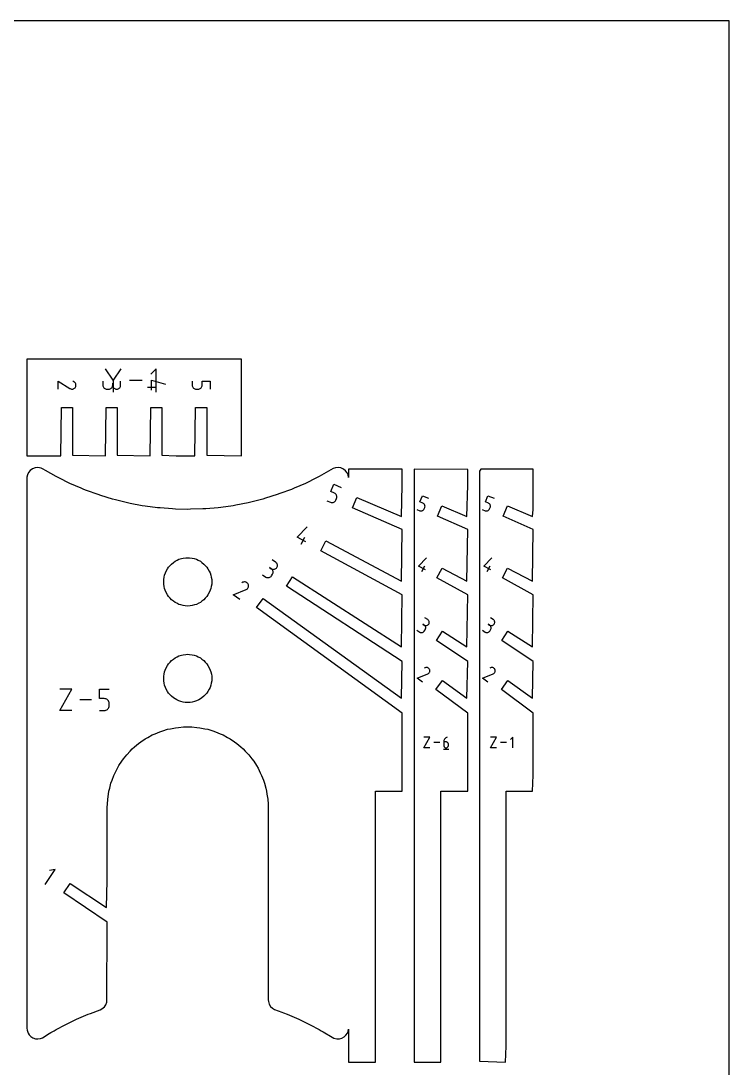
# Model space of a CAD drawing. Extents: x 0 to 300, y 0 to 450.
# Drawn here: x 109.3 to 300, y 168.3 to 450 of the extents above; entities that cross this region are included whole.
import ezdxf

# ---------------------------------------------------------------- set-up
doc = ezdxf.new("R2010")
doc.units = 0

msp = doc.modelspace()

# ---------------------------------------------------------------- linework, layer by layer
at = {"layer": 'annotation', "color": 1}
for p, q in [((134.157445, 353.351056), (132.076493, 356.360396)), ((136.238006, 356.360396), (134.157445, 353.351056)), ((145.715355, 356.360201), (144.328445, 354.9729)), ((145.715355, 350.121649), (145.715355, 356.360201)), ((119.349694, 350.925976), (119.349694, 353.057771)), ((119.349694, 353.057771), (122.520897, 351.087923)), ((123.615992, 352.914789), (123.347486, 353.054761)), ((123.773505, 352.803709), (123.615992, 352.914789)), ((123.904991, 352.670439), (123.773505, 352.803709)), ((124.009398, 352.519031), (123.904991, 352.670439)), ((124.085673, 352.353538), (124.009398, 352.519031)), ((124.132763, 352.178014), (124.085673, 352.353538)), ((131.382911, 353.057772), (131.382911, 351.991874)), ((134.045397, 351.991874), (134.045397, 352.525576)), ((134.045397, 352.525576), (134.045397, 351.991874)), ((134.157445, 353.593227), (134.157445, 350.121453)), ((136.177192, 351.991874), (136.177192, 353.057772)), ((141.989379, 353.240925), (138.578245, 353.240925)), ((144.48289, 350.659277), (144.48289, 353.324472)), ((144.48289, 353.324472), (148.215788, 352.26008)), ((155.448816, 353.069831), (155.448816, 352.003934)), ((158.111302, 352.003934), (158.111302, 353.069831)), ((158.111302, 353.069831), (160.248816, 353.069831)), ((160.248816, 353.069831), (160.248816, 350.938036)), ((122.520897, 351.087923), (122.520897, 351.087923)), ((122.520897, 351.087923), (122.52381, 351.085568)), ((122.52381, 351.085568), (122.526749, 351.08331)), ((122.526749, 351.08331), (122.529737, 351.081133)), ((122.529737, 351.081133), (122.5328, 351.079024)), ((122.5328, 351.079024), (122.535962, 351.076966)), ((122.535962, 351.076966), (122.539247, 351.074946)), ((122.539247, 351.074946), (122.542682, 351.072948)), ((122.542682, 351.072948), (122.546289, 351.070957)), ((122.546289, 351.070957), (122.550095, 351.068959)), ((122.550095, 351.068959), (122.550095, 351.068959)), ((122.550095, 351.068959), (122.724727, 350.987624)), ((122.724727, 350.987624), (122.905749, 350.94011)), ((122.905749, 350.94011), (123.08907, 350.925252)), ((123.08907, 350.925252), (123.270599, 350.941885)), ((123.270599, 350.941885), (123.446247, 350.988845)), ((123.446247, 350.988845), (123.611923, 351.064968)), ((123.611923, 351.064968), (123.763537, 351.169089)), ((123.763537, 351.169089), (123.896998, 351.300043)), ((123.896998, 351.300043), (124.008216, 351.456668)), ((124.008216, 351.456668), (124.088395, 351.631785)), ((124.008216, 351.456668), (124.008216, 351.456668)), ((124.088395, 351.631785), (124.135177, 351.813084)), ((124.149616, 351.996512), (124.132763, 352.178014)), ((124.135177, 351.813084), (124.149616, 351.996512)), ((131.382911, 351.991874), (131.382911, 351.991874)), ((131.382911, 351.991874), (131.400108, 351.80017)), ((131.400108, 351.80017), (131.449671, 351.619783)), ((131.449671, 351.619783), (131.528558, 351.453714)), ((131.528558, 351.453714), (131.633726, 351.304962)), ((131.633726, 351.304962), (131.762133, 351.176528)), ((131.762133, 351.176528), (131.910737, 351.071412)), ((131.910737, 351.071412), (132.076495, 350.992615)), ((132.076495, 350.992615), (132.256364, 350.943137)), ((132.256364, 350.943137), (132.447303, 350.925977)), ((132.447303, 350.925977), (132.981005, 350.925977)), ((132.981005, 350.925977), (133.171864, 350.943137)), ((132.981005, 350.925977), (132.981005, 350.925977)), ((133.171864, 350.943137), (133.351692, 350.992615)), ((133.351692, 350.992615), (133.517437, 351.071412)), ((133.517437, 351.071412), (133.666051, 351.176528)), ((133.666051, 351.176528), (133.794483, 351.304962)), ((133.794483, 351.304962), (133.899683, 351.453714)), ((133.899683, 351.453714), (133.978602, 351.619783)), ((133.978602, 351.619783), (134.02819, 351.80017)), ((134.02819, 351.80017), (134.045397, 351.991874)), ((134.045397, 351.991874), (134.045397, 351.991874)), ((134.045397, 351.991874), (134.062608, 351.80017)), ((134.062608, 351.80017), (134.112225, 351.619783)), ((134.112225, 351.619783), (134.191222, 351.453714)), ((134.191222, 351.453714), (134.296576, 351.304962)), ((134.296576, 351.304962), (134.425259, 351.176528)), ((134.425259, 351.176528), (134.574249, 351.071412)), ((134.574249, 351.071412), (134.740518, 350.992615)), ((134.740518, 350.992615), (134.921044, 350.943137)), ((134.921044, 350.943137), (135.112799, 350.925977)), ((135.112799, 350.925977), (135.303659, 350.943137)), ((135.112799, 350.925977), (135.112799, 350.925977)), ((135.303659, 350.943137), (135.483487, 350.992615)), ((135.483487, 350.992615), (135.649232, 351.071412)), ((135.649232, 351.071412), (135.797846, 351.176528)), ((135.797846, 351.176528), (135.926277, 351.304962)), ((135.926277, 351.304962), (136.031478, 351.453714)), ((136.031478, 351.453714), (136.110397, 351.619783)), ((136.110397, 351.619783), (136.159985, 351.80017)), ((136.159985, 351.80017), (136.177192, 351.991874)), ((143.415788, 351.458174), (145.547583, 351.458174)), ((155.448816, 352.003934), (155.448816, 352.003934)), ((155.448816, 352.003934), (155.466017, 351.812626)), ((155.466017, 351.812626), (155.515606, 351.63245)), ((155.515606, 351.63245), (155.594564, 351.466442)), ((155.594564, 351.466442), (155.699869, 351.317641)), ((155.699869, 351.317641), (155.828503, 351.189083)), ((155.828503, 351.189083), (155.977445, 351.083806)), ((155.977445, 351.083806), (156.143675, 351.004848)), ((156.143675, 351.004848), (156.324172, 350.955245)), ((156.324172, 350.955245), (156.515918, 350.938036)), ((156.515918, 350.938036), (157.04691, 350.938036)), ((157.04691, 350.938036), (157.238562, 350.955236)), ((157.04691, 350.938036), (157.04691, 350.938036)), ((157.238562, 350.955236), (157.418811, 351.004813)), ((157.418811, 351.004813), (157.58468, 351.083739)), ((157.58468, 351.083739), (157.733195, 351.188984)), ((157.733195, 351.188984), (157.861379, 351.317517)), ((157.861379, 351.317517), (157.966257, 351.466308)), ((157.966257, 351.466308), (158.044854, 351.632328)), ((158.044854, 351.632328), (158.094194, 351.812547)), ((158.094194, 351.812547), (158.111302, 352.003934)), ((192.755752, 323.354928), (193.584752, 325.325137)), ((193.584752, 325.325137), (195.54969, 324.498355)), ((193.738221, 322.941537), (192.755752, 323.354928)), ((193.907993, 322.851542), (193.738221, 322.941537)), ((194.05497, 322.736169), (193.907993, 322.851542)), ((194.177513, 322.599335), (194.05497, 322.736169)), ((194.101946, 321.057633), (194.307883, 321.547064)), ((194.273983, 322.44496), (194.177513, 322.599335)), ((194.342742, 322.276959), (194.273983, 322.44496)), ((194.307883, 321.547064), (194.366359, 321.730387)), ((194.307883, 321.547064), (194.307883, 321.547064)), ((194.38215, 322.099252), (194.342742, 322.276959)), ((194.366359, 321.730387), (194.390569, 321.915755)), ((194.390569, 321.915755), (194.38215, 322.099252)), ((216.770367, 320.618823), (217.460962, 322.260098)), ((217.460962, 322.260098), (219.097846, 321.57135)), ((234.391375, 320.61884), (235.081971, 322.260115)), ((235.081971, 322.260115), (236.718855, 321.571367)), ((191.72315, 320.900837), (192.705619, 320.487446)), ((192.705619, 320.487446), (192.705619, 320.487446)), ((192.705619, 320.487446), (192.888624, 320.429104)), ((192.888624, 320.429104), (193.073931, 320.404934)), ((193.073931, 320.404934), (193.257567, 320.413328)), ((193.257567, 320.413328), (193.435563, 320.452681)), ((193.435563, 320.452681), (193.603947, 320.521387)), ((193.603947, 320.521387), (193.758748, 320.617841)), ((193.758748, 320.617841), (193.895996, 320.740438)), ((193.895996, 320.740438), (194.011719, 320.88757)), ((194.011719, 320.88757), (194.101946, 321.057633)), ((215.910162, 318.574451), (216.728604, 318.230078)), ((217.588809, 320.274449), (216.770367, 320.618823)), ((217.730237, 320.199479), (217.588809, 320.274449)), ((217.605909, 318.338703), (217.720242, 318.440832)), ((217.720242, 318.440832), (217.816645, 318.5634)), ((217.852675, 320.103367), (217.730237, 320.199479)), ((217.816645, 318.5634), (217.891809, 318.70507)), ((217.954759, 319.989379), (217.852675, 320.103367)), ((217.891809, 318.70507), (218.063363, 319.112789)), ((218.035123, 319.860777), (217.954759, 319.989379)), ((218.092402, 319.720825), (218.035123, 319.860777)), ((218.063363, 319.112789), (218.112077, 319.265505)), ((218.063363, 319.112789), (218.063363, 319.112789)), ((218.125231, 319.572786), (218.092402, 319.720825)), ((218.112077, 319.265505), (218.132244, 319.419925)), ((218.132244, 319.419925), (218.125231, 319.572786)), ((233.531171, 318.574468), (234.349612, 318.230095)), ((235.209817, 320.274466), (234.391375, 320.61884)), ((235.351245, 320.199496), (235.209817, 320.274466)), ((235.226917, 318.33872), (235.341251, 318.440849)), ((235.341251, 318.440849), (235.437653, 318.563417)), ((235.473684, 320.103385), (235.351245, 320.199496)), ((235.437653, 318.563417), (235.512817, 318.705087)), ((235.575768, 319.989396), (235.473684, 320.103385)), ((235.512817, 318.705087), (235.684372, 319.112806)), ((235.656132, 319.860794), (235.575768, 319.989396)), ((235.713411, 319.720842), (235.656132, 319.860794)), ((235.684372, 319.112806), (235.733085, 319.265522)), ((235.684372, 319.112806), (235.684372, 319.112806)), ((235.74624, 319.572803), (235.713411, 319.720842)), ((235.733085, 319.265522), (235.753253, 319.419942)), ((235.753253, 319.419942), (235.74624, 319.572803)), ((216.728604, 318.230078), (216.728604, 318.230078)), ((216.728604, 318.230078), (216.881056, 318.181477)), ((216.881056, 318.181477), (217.035424, 318.161341)), ((217.035424, 318.161341), (217.188402, 318.168334)), ((217.188402, 318.168334), (217.336681, 318.201117)), ((217.336681, 318.201117), (217.476952, 318.258353)), ((217.476952, 318.258353), (217.605909, 318.338703)), ((234.349612, 318.230095), (234.349612, 318.230095)), ((234.349612, 318.230095), (234.502064, 318.181494)), ((234.502064, 318.181494), (234.656433, 318.161359)), ((234.656433, 318.161359), (234.80941, 318.168351)), ((234.80941, 318.168351), (234.957689, 318.201134)), ((234.957689, 318.201134), (235.097961, 318.25837)), ((235.097961, 318.25837), (235.226917, 318.33872)), ((183.666139, 311.074564), (186.366567, 313.86296)), ((186.015711, 309.81648), (183.666139, 311.074564)), ((184.807707, 309.252861), (185.814003, 311.132201)), ((177.906265, 304.405525), (177.009659, 304.981923)), ((178.058217, 304.287385), (177.906265, 304.405525)), ((178.183139, 304.148126), (178.058217, 304.287385)), ((216.37293, 303.301348), (218.533273, 305.532067)), ((233.993945, 303.301363), (236.154287, 305.532079)), ((176.753469, 302.612313), (176.304533, 302.900918)), ((176.304533, 302.900918), (176.753469, 302.612313)), ((176.905421, 302.494172), (176.753469, 302.612313)), ((176.753469, 302.612313), (176.753469, 302.612313)), ((176.753469, 302.612313), (176.924033, 302.523124)), ((177.030343, 302.354913), (176.905421, 302.494172)), ((176.924033, 302.523124), (177.102601, 302.467314)), ((177.12736, 302.198724), (177.030343, 302.354913)), ((177.102601, 302.467314), (177.285014, 302.44396)), ((177.195598, 302.029793), (177.12736, 302.198724)), ((177.163268, 301.3104), (177.218892, 301.488423)), ((177.234182, 301.852307), (177.195598, 302.029793)), ((177.218892, 301.488423), (177.242238, 301.670454)), ((177.242238, 301.670454), (177.234182, 301.852307)), ((177.285014, 302.44396), (177.467111, 302.452141)), ((177.467111, 302.452141), (177.644734, 302.490934)), ((177.644734, 302.490934), (177.813722, 302.559418)), ((177.813722, 302.559418), (177.969917, 302.656669)), ((177.969917, 302.656669), (178.109159, 302.781766)), ((178.109159, 302.781766), (178.227287, 302.933787)), ((178.280156, 303.991937), (178.183139, 304.148126)), ((178.227287, 302.933787), (178.316063, 303.103613)), ((178.227287, 302.933787), (178.227287, 302.933787)), ((178.348393, 303.823006), (178.280156, 303.991937)), ((178.316063, 303.103613), (178.371687, 303.281635)), ((178.386978, 303.64552), (178.348393, 303.823006)), ((178.371687, 303.281635), (178.395034, 303.463667)), ((178.395034, 303.463667), (178.386978, 303.64552)), ((218.252589, 302.29488), (216.37293, 303.301348)), ((217.286184, 301.843985), (218.091222, 303.347458)), ((235.873602, 302.294896), (233.993945, 303.301363)), ((234.907199, 301.844001), (235.712236, 303.347472)), ((169.122083, 298.960089), (168.851584, 298.824008)), ((169.30427, 299.022989), (169.122083, 298.960089)), ((169.489255, 299.051801), (169.30427, 299.022989)), ((169.673133, 299.04804), (169.489255, 299.051801)), ((169.852, 299.013219), (169.673133, 299.04804)), ((170.021951, 298.948854), (169.852, 299.013219)), ((170.179082, 298.856458), (170.021951, 298.948854)), ((170.319488, 298.737545), (170.179082, 298.856458)), ((170.439265, 298.593631), (170.319488, 298.737545)), ((174.41709, 300.949094), (175.313696, 300.372696)), ((175.313696, 300.372696), (175.313696, 300.372696)), ((175.313696, 300.372696), (175.484252, 300.283495)), ((175.484252, 300.283495), (175.662791, 300.22764)), ((175.662791, 300.22764), (175.845144, 300.204193)), ((175.845144, 300.204193), (176.027141, 300.212218)), ((176.027141, 300.212218), (176.204614, 300.250779)), ((176.204614, 300.250779), (176.373394, 300.318938)), ((176.373394, 300.318938), (176.529312, 300.415759)), ((176.529312, 300.415759), (176.668199, 300.540304)), ((176.668199, 300.540304), (176.785886, 300.691638)), ((176.785886, 300.691638), (177.074492, 301.140575)), ((177.074492, 301.140575), (177.163268, 301.3104)), ((177.074492, 301.140575), (177.074492, 301.140575)), ((166.512808, 295.581712), (169.964533, 297.00383)), ((169.964533, 297.00383), (169.968147, 297.004819)), ((169.964533, 297.00383), (169.964533, 297.00383)), ((169.968147, 297.004819), (169.971697, 297.005883)), ((169.971697, 297.005883), (169.975209, 297.007036)), ((169.975209, 297.007036), (169.978711, 297.008289)), ((169.978711, 297.008289), (169.982228, 297.009652)), ((169.982228, 297.009652), (169.985788, 297.011137)), ((169.985788, 297.011137), (169.989416, 297.012756)), ((169.989416, 297.012756), (169.99314, 297.01452)), ((169.99314, 297.01452), (169.996986, 297.016441)), ((169.996986, 297.016441), (170.165042, 297.110616)), ((169.996986, 297.016441), (169.996986, 297.016441)), ((170.165042, 297.110616), (170.309388, 297.22974)), ((170.309388, 297.22974), (170.428578, 297.369815)), ((170.428578, 297.369815), (170.521168, 297.526839)), ((170.53451, 298.426229), (170.439265, 298.593631)), ((170.521168, 297.526839), (170.585712, 297.696815)), ((170.596608, 298.244448), (170.53451, 298.426229)), ((170.53451, 298.426229), (170.53451, 298.426229)), ((170.585712, 297.696815), (170.620763, 297.875741)), ((170.624877, 298.059619), (170.596608, 298.244448)), ((170.620763, 297.875741), (170.624877, 298.059619)), ((168.242677, 294.335879), (166.512808, 295.581712)), ((217.909514, 287.432882), (217.535482, 287.673334)), ((217.535482, 287.673334), (217.909514, 287.432882)), ((218.036112, 287.334453), (217.909514, 287.432882)), ((217.909514, 287.432882), (217.909514, 287.432882)), ((217.909514, 287.432882), (218.051619, 287.358574)), ((218.869965, 288.926897), (218.122958, 289.407123)), ((218.652071, 287.331755), (218.792864, 287.388812)), ((218.792864, 287.388812), (218.922997, 287.469837)), ((218.996564, 288.828468), (218.869965, 288.926897)), ((218.922997, 287.469837), (219.039006, 287.574062)), ((219.100643, 288.712445), (218.996564, 288.828468)), ((219.039006, 287.574062), (219.137425, 287.700718)), ((219.181473, 288.582316), (219.100643, 288.712445)), ((219.137425, 287.700718), (219.211389, 287.842209)), ((219.137425, 287.700718), (219.137425, 287.700718)), ((219.238325, 288.441571), (219.181473, 288.582316)), ((219.211389, 287.842209), (219.257732, 287.990528)), ((219.270471, 288.293698), (219.238325, 288.441571)), ((219.257732, 287.990528), (219.277183, 288.142188)), ((219.277183, 288.142188), (219.270471, 288.293698)), ((235.530623, 287.432828), (235.1566, 287.673275)), ((235.1566, 287.673275), (235.530623, 287.432828)), ((235.657219, 287.334402), (235.530623, 287.432828)), ((235.530623, 287.432828), (235.530623, 287.432828)), ((235.530623, 287.432828), (235.672725, 287.358522)), ((236.491053, 288.926809), (235.744062, 289.407024)), ((236.273163, 287.331704), (236.413953, 287.38876)), ((236.413953, 287.38876), (236.544083, 287.469783)), ((236.617648, 288.828382), (236.491053, 288.926809)), ((236.544083, 287.469783), (236.66009, 287.574005)), ((236.721724, 288.712362), (236.617648, 288.828382)), ((236.66009, 287.574005), (236.758506, 287.700659)), ((236.802552, 288.582236), (236.721724, 288.712362)), ((236.758506, 287.700659), (236.832468, 287.842146)), ((236.758506, 287.700659), (236.758506, 287.700659)), ((236.859404, 288.441494), (236.802552, 288.582236)), ((236.832468, 287.842146), (236.87881, 287.990462)), ((236.891549, 288.293625), (236.859404, 288.441494)), ((236.87881, 287.990462), (236.898261, 288.142118)), ((236.898261, 288.142118), (236.891549, 288.293625)), ((215.962958, 286.047171), (216.709966, 285.566945)), ((216.709966, 285.566945), (216.709966, 285.566945)), ((216.709966, 285.566945), (216.852065, 285.492627)), ((216.852065, 285.492627), (217.000815, 285.446091)), ((217.000815, 285.446091), (217.152742, 285.426557)), ((217.152742, 285.426557), (217.304373, 285.433243)), ((217.304373, 285.433243), (217.452235, 285.46537)), ((217.452235, 285.46537), (217.592854, 285.522156)), ((217.592854, 285.522156), (217.722757, 285.602823)), ((217.722757, 285.602823), (217.838471, 285.706588)), ((217.838471, 285.706588), (217.936522, 285.832672)), ((217.936522, 285.832672), (218.176974, 286.206703)), ((218.140191, 287.218429), (218.036112, 287.334453)), ((218.051619, 287.358574), (218.200393, 287.312076)), ((218.221021, 287.088301), (218.140191, 287.218429)), ((218.176974, 286.206703), (218.250937, 286.348193)), ((218.176974, 286.206703), (218.176974, 286.206703)), ((218.200393, 287.312076), (218.35237, 287.292619)), ((218.277873, 286.947555), (218.221021, 287.088301)), ((218.250937, 286.348193), (218.29728, 286.496513)), ((218.31002, 286.799683), (218.277873, 286.947555)), ((218.29728, 286.496513), (218.316731, 286.648172)), ((218.316731, 286.648172), (218.31002, 286.799683)), ((218.35237, 287.292619), (218.504084, 287.299435)), ((218.504084, 287.299435), (218.652071, 287.331755)), ((233.584112, 286.047149), (234.331103, 285.566934)), ((234.331103, 285.566934), (234.331103, 285.566934)), ((234.331103, 285.566934), (234.473199, 285.492618)), ((234.473199, 285.492618), (234.621945, 285.446083)), ((234.621945, 285.446083), (234.773869, 285.426549)), ((234.773869, 285.426549), (234.925496, 285.433235)), ((234.925496, 285.433235), (235.073355, 285.465361)), ((235.073355, 285.465361), (235.213971, 285.522147)), ((235.213971, 285.522147), (235.343871, 285.602811)), ((235.343871, 285.602811), (235.459582, 285.706574)), ((235.459582, 285.706574), (235.55763, 285.832655)), ((235.55763, 285.832655), (235.798077, 286.206678)), ((235.761295, 287.218381), (235.657219, 287.334402)), ((235.672725, 287.358522), (235.821496, 287.312025)), ((235.842123, 287.088255), (235.761295, 287.218381)), ((235.798077, 286.206678), (235.872038, 286.348165)), ((235.798077, 286.206678), (235.798077, 286.206678)), ((235.821496, 287.312025), (235.973469, 287.292568)), ((235.898974, 286.947513), (235.842123, 287.088255)), ((235.872038, 286.348165), (235.91838, 286.496481)), ((235.93112, 286.799644), (235.898974, 286.947513)), ((235.91838, 286.496481), (235.937831, 286.648137)), ((235.937831, 286.648137), (235.93112, 286.799644)), ((235.973469, 287.292568), (236.12518, 287.299384)), ((236.12518, 287.299384), (236.273163, 287.331704)), ((215.978753, 273.127653), (218.87324, 274.320187)), ((218.166793, 275.960633), (217.939963, 275.84652)), ((218.319569, 276.013378), (218.166793, 275.960633)), ((218.47469, 276.037539), (218.319569, 276.013378)), ((218.628883, 276.034384), (218.47469, 276.037539)), ((218.778874, 276.005185), (218.628883, 276.034384)), ((218.921388, 275.951211), (218.778874, 276.005185)), ((218.87324, 274.320187), (218.876271, 274.321016)), ((218.87324, 274.320187), (218.87324, 274.320187)), ((218.876271, 274.321016), (218.879247, 274.321909)), ((218.879247, 274.321909), (218.882193, 274.322876)), ((218.882193, 274.322876), (218.885129, 274.323926)), ((218.885129, 274.323926), (218.888079, 274.325069)), ((218.888079, 274.325069), (218.891064, 274.326315)), ((218.891064, 274.326315), (218.894106, 274.327672)), ((218.894106, 274.327672), (218.897229, 274.329152)), ((218.897229, 274.329152), (218.900453, 274.330762)), ((218.900453, 274.330762), (219.041379, 274.409734)), ((218.900453, 274.330762), (218.900453, 274.330762)), ((219.053152, 275.873731), (218.921388, 275.951211)), ((219.041379, 274.409734), (219.162422, 274.509627)), ((219.170892, 275.774016), (219.053152, 275.873731)), ((219.162422, 274.509627), (219.262371, 274.627088)), ((219.271333, 275.653335), (219.170892, 275.774016)), ((219.262371, 274.627088), (219.340013, 274.758763)), ((219.351201, 275.512958), (219.271333, 275.653335)), ((219.340013, 274.758763), (219.394137, 274.901298)), ((219.403274, 275.360523), (219.351201, 275.512958)), ((219.351201, 275.512958), (219.351201, 275.512958)), ((219.394137, 274.901298), (219.42353, 275.051339)), ((219.426979, 275.205532), (219.403274, 275.360523)), ((219.42353, 275.051339), (219.426979, 275.205532)), ((233.60102, 273.127102), (236.495112, 274.319474)), ((235.788761, 275.959695), (235.561962, 275.845598)), ((235.941516, 276.012433), (235.788761, 275.959695)), ((236.096617, 276.036591), (235.941516, 276.012433)), ((236.250789, 276.033437), (236.096617, 276.036591)), ((236.400759, 276.004242), (236.250789, 276.033437)), ((236.543254, 275.950275), (236.400759, 276.004242)), ((236.495112, 274.319474), (236.498142, 274.320302)), ((236.495112, 274.319474), (236.495112, 274.319474)), ((236.498142, 274.320302), (236.501119, 274.321195)), ((236.501119, 274.321195), (236.504064, 274.322162)), ((236.504064, 274.322162), (236.507, 274.323212)), ((236.507, 274.323212), (236.509949, 274.324355)), ((236.509949, 274.324355), (236.512933, 274.3256)), ((236.512933, 274.3256), (236.515976, 274.326958)), ((236.515976, 274.326958), (236.519098, 274.328437)), ((236.519098, 274.328437), (236.522322, 274.330047)), ((236.522322, 274.330047), (236.663228, 274.409008)), ((236.522322, 274.330047), (236.522322, 274.330047)), ((236.675, 275.872805), (236.543254, 275.950275)), ((236.663228, 274.409008), (236.784255, 274.508888)), ((236.792723, 275.773104), (236.675, 275.872805)), ((236.784255, 274.508888), (236.88419, 274.626333)), ((236.893151, 275.652439), (236.792723, 275.773104)), ((236.88419, 274.626333), (236.961822, 274.75799)), ((236.973008, 275.512081), (236.893151, 275.652439)), ((236.961822, 274.75799), (237.015938, 274.900505)), ((237.025074, 275.359667), (236.973008, 275.512081)), ((236.973008, 275.512081), (236.973008, 275.512081)), ((237.015938, 274.900505), (237.045327, 275.050526)), ((237.048776, 275.204697), (237.025074, 275.359667)), ((237.045327, 275.050526), (237.048776, 275.204697)), ((217.429356, 272.082944), (215.978753, 273.127653)), ((235.051425, 272.082535), (233.60102, 273.127102)), ((119.841387, 264.462847), (123.039904, 270.223356)), ((123.039904, 270.223356), (119.841387, 270.223356)), ((130.510033, 267.658113), (130.510033, 270.223356)), ((130.510033, 270.223356), (133.068413, 270.223356)), ((131.789223, 267.658113), (130.510033, 267.658113)), ((132.018908, 267.637581), (131.789223, 267.658113)), ((128.350384, 267.343102), (125.200637, 267.343102)), ((132.235189, 267.578368), (132.018908, 267.637581)), ((132.434431, 267.484043), (132.235189, 267.578368)), ((132.612997, 267.358178), (132.434431, 267.484043)), ((132.612848, 264.764138), (132.767131, 264.918512)), ((132.76725, 267.204344), (132.612997, 267.358178)), ((132.767131, 264.918512), (132.893474, 265.097258)), ((132.893554, 267.026111), (132.76725, 267.204344)), ((132.893474, 265.097258), (132.988232, 265.296751)), ((132.988274, 266.82705), (132.893554, 267.026111)), ((132.988232, 265.296751), (133.04776, 265.513367)), ((133.047772, 266.610733), (132.988274, 266.82705)), ((133.04776, 265.513367), (133.068413, 265.743482)), ((133.068413, 266.380729), (133.047772, 266.610733)), ((133.068413, 265.743482), (133.068413, 266.380729)), ((133.068413, 266.380729), (133.068413, 266.380729)), ((123.039904, 264.462847), (119.841387, 264.462847)), ((130.510033, 264.462847), (131.789223, 264.462847)), ((131.789223, 264.462847), (132.018813, 264.48349)), ((131.789223, 264.462847), (131.789223, 264.462847)), ((132.018813, 264.48349), (132.235044, 264.543003)), ((132.235044, 264.543003), (132.43427, 264.63776)), ((132.43427, 264.63776), (132.612848, 264.764138)), ((217.852747, 254.418655), (219.447606, 257.290986)), ((219.447606, 257.290986), (217.852747, 257.290986)), ((223.227741, 256.392576), (223.186518, 256.206039)), ((223.294342, 256.56919), (223.227741, 256.392576)), ((223.3846, 256.733569), (223.294342, 256.56919)), ((223.496793, 256.8834), (223.3846, 256.733569)), ((223.629201, 257.01637), (223.496793, 256.8834)), ((223.780102, 257.130166), (223.629201, 257.01637)), ((223.947775, 257.222475), (223.780102, 257.130166)), ((224.130499, 257.290986), (223.947775, 257.222475)), ((224.130499, 257.290986), (224.130499, 257.290986)), ((235.794287, 254.418667), (237.389146, 257.290998)), ((237.389146, 257.290998), (235.794287, 257.290998)), ((241.752581, 257.290998), (241.114025, 256.652262)), ((241.752581, 254.418667), (241.752581, 257.290998)), ((219.447606, 254.418655), (217.852747, 254.418655)), ((222.095541, 255.85482), (220.525, 255.85482)), ((223.092508, 254.059614), (224.528673, 254.059614)), ((223.186518, 256.206039), (223.172395, 256.011893)), ((223.172395, 256.011893), (223.172395, 255.057211)), ((223.81023, 256.011893), (223.172395, 256.011893)), ((223.172395, 255.057211), (223.172395, 255.057211)), ((223.172395, 255.057211), (223.182693, 254.94247)), ((223.182693, 254.94247), (223.212375, 254.83446)), ((223.212375, 254.83446), (223.259624, 254.734988)), ((223.259624, 254.734988), (223.322621, 254.645861)), ((223.322621, 254.645861), (223.399551, 254.568886)), ((223.399551, 254.568886), (223.488594, 254.505871)), ((223.488594, 254.505871), (223.587933, 254.458622)), ((223.587933, 254.458622), (223.695751, 254.428948)), ((223.695751, 254.428948), (223.81023, 254.418655)), ((223.924946, 256.001655), (223.81023, 256.011893)), ((223.81023, 254.418655), (223.924946, 254.428948)), ((223.81023, 254.418655), (223.81023, 254.418655)), ((224.03289, 255.97213), (223.924946, 256.001655)), ((223.924946, 254.428948), (224.03289, 254.458622)), ((224.132267, 255.925097), (224.03289, 255.97213)), ((224.03289, 254.458622), (224.132267, 254.505871)), ((224.22128, 255.862338), (224.132267, 255.925097)), ((224.132267, 254.505871), (224.22128, 254.568886)), ((224.298135, 255.785632), (224.22128, 255.862338)), ((224.22128, 254.568886), (224.298135, 254.645861)), ((224.361037, 255.696761), (224.298135, 255.785632)), ((224.298135, 254.645861), (224.361037, 254.734988)), ((224.408189, 255.597504), (224.361037, 255.696761)), ((224.361037, 254.734988), (224.408189, 254.83446)), ((224.437797, 255.489643), (224.408189, 255.597504)), ((224.408189, 254.83446), (224.437797, 254.94247)), ((224.448065, 255.374958), (224.437797, 255.489643)), ((224.437797, 254.94247), (224.448065, 255.057211)), ((224.448065, 255.057211), (224.448065, 255.374958)), ((224.448065, 255.374958), (224.448065, 255.374958)), ((237.389146, 254.418667), (235.794287, 254.418667)), ((240.037081, 255.854833), (238.46654, 255.854833)), ((115.854186, 217.688165), (118.511703, 221.685364)), ((118.511703, 221.685364), (117.032108, 221.387285))]:
    msp.add_line(p, q, dxfattribs=at)
at = {"layer": 'boundary', "color": 5}
for p, q in [((118.884354, 358.966917), (110.919983, 359.02513)), ((110.919983, 359.02513), (110.920015, 354.428145)), ((126.848691, 358.966917), (118.884354, 358.966917)), ((152.749872, 358.966916), (126.848691, 358.966917)), ((168.678557, 359.025131), (152.749872, 358.966916)), ((168.678529, 354.428139), (168.678557, 359.025131)), ((110.920015, 354.428145), (110.919997, 348.820605)), ((168.678574, 348.429001), (168.678529, 354.428139)), ((110.919997, 348.820605), (110.919976, 333.015625)), ((168.678566, 333.01563), (168.678574, 348.429001)), ((120.099733, 333.015627), (120.249733, 345.991272)), ((120.249733, 345.991272), (123.249733, 345.991272)), ((123.249733, 345.991272), (123.249733, 333.165627)), ((132.132761, 333.015628), (132.282761, 345.991272)), ((132.282761, 345.991272), (135.282761, 345.991272)), ((135.282761, 345.991272), (135.282761, 333.165628)), ((144.165788, 333.01563), (144.315788, 345.991273)), ((144.315788, 345.991273), (147.315788, 345.991273)), ((147.315788, 345.991273), (147.315788, 333.16563)), ((156.198816, 333.01563), (156.348816, 346.003332)), ((156.348816, 346.003332), (159.348816, 346.003332)), ((159.348816, 346.003332), (159.348816, 333.16563)), ((110.919976, 333.015625), (120.099733, 333.015627)), ((123.249733, 333.165627), (132.132761, 333.015628)), ((135.282761, 333.165628), (144.165788, 333.01563)), ((147.315788, 333.16563), (151.160456, 333.01563)), ((151.160456, 333.01563), (156.198816, 333.01563)), ((159.348816, 333.16563), (168.678566, 333.01563)), ((113.158479, 329.766676), (112.46587, 329.507821)), ((113.893944, 329.840625), (113.158479, 329.766676)), ((114.800775, 329.654002), (113.893944, 329.840625)), ((115.302002, 329.426336), (114.800775, 329.654002)), ((194.01983, 329.757041), (193.437841, 329.540642)), ((194.752715, 329.833213), (194.01983, 329.757041)), ((195.481991, 329.720157), (194.752715, 329.833213)), ((196.159303, 329.424691), (195.481991, 329.720157)), ((110.957737, 327.238366), (110.919976, 326.95489)), ((110.919976, 326.95489), (110.920003, 206.713701)), ((111.07363, 327.848503), (110.957737, 327.238366)), ((111.387945, 328.515539), (111.07363, 327.848503)), ((111.862434, 329.0813), (111.387945, 328.515539)), ((112.46587, 329.507821), (111.862434, 329.0813)), ((115.969112, 329.047392), (115.302002, 329.426336)), ((118.859932, 327.405293), (115.969112, 329.047392)), ((119.546648, 327.063162), (118.859932, 327.405293)), ((122.522444, 325.58058), (119.546648, 327.063162)), ((188.931097, 327.063107), (185.955301, 325.580506)), ((189.617814, 327.405246), (188.931097, 327.063107)), ((190.284924, 327.784193), (189.617814, 327.405246)), ((193.437841, 329.540642), (190.284924, 327.784193)), ((196.739384, 328.966184), (196.159303, 329.424691)), ((197.183806, 328.374811), (196.739384, 328.966184)), ((197.404205, 327.848745), (197.183806, 328.374811)), ((197.554369, 327.194295), (197.404205, 327.848745)), ((197.557808, 329.400448), (197.553421, 328.632811)), ((197.553421, 328.632811), (197.554369, 327.194295)), ((208.879797, 329.400391), (197.557808, 329.400448)), ((211.9974, 329.400375), (208.879797, 329.400391)), ((211.997391, 325.068496), (211.997398, 328.524797)), ((211.997398, 328.524797), (211.9974, 329.400375)), ((215.182779, 327.018788), (215.182436, 322.673837)), ((229.622363, 329.292861), (215.182771, 329.400443)), ((215.182771, 329.400443), (215.183017, 328.116905)), ((215.183017, 328.116905), (215.182774, 327.606534)), ((215.182774, 327.606534), (215.182779, 327.018788)), ((229.622355, 325.068494), (229.622363, 329.292861)), ((233.186556, 329.400464), (232.80078, 328.880635)), ((232.80078, 328.880635), (232.804025, 328.116937)), ((232.803808, 326.97181), (232.803445, 322.67384)), ((232.804025, 328.116937), (232.803791, 327.480438)), ((232.803791, 327.480438), (232.803808, 326.97181)), ((247.243372, 329.400393), (233.186556, 329.400464)), ((247.243363, 325.068506), (247.243372, 329.400393)), ((125.574423, 324.261766), (122.522444, 325.58058)), ((126.278729, 323.957422), (125.574423, 324.261766)), ((182.903324, 324.261765), (182.199021, 323.957442)), ((185.955301, 325.580506), (182.903324, 324.261765)), ((211.800964, 316.683922), (211.997391, 325.068496)), ((229.425927, 316.683919), (229.622355, 325.068494)), ((247.243369, 318.570713), (247.243363, 325.068506)), ((126.998532, 323.691845), (126.278729, 323.957422)), ((130.117678, 322.541007), (126.998532, 323.691845)), ((130.850848, 322.314944), (130.117678, 322.541007)), ((134.027925, 321.335344), (130.850848, 322.314944)), ((134.7723, 321.149467), (134.027925, 321.335344)), ((174.449813, 321.335339), (171.224188, 320.52987)), ((175.182989, 321.561406), (174.449813, 321.335339)), ((178.360082, 322.541031), (175.182989, 321.561406)), ((179.079881, 322.806608), (178.360082, 322.541031)), ((182.199021, 323.957442), (179.079881, 322.806608)), ((198.585601, 318.989766), (199.749102, 321.754954)), ((199.749102, 321.754954), (211.800964, 316.683922)), ((215.182436, 322.673837), (215.181889, 312.499231)), ((232.803445, 322.67384), (232.802897, 312.499237)), ((137.997925, 320.343993), (134.7723, 321.149467)), ((138.751302, 320.198847), (137.997925, 320.343993)), ((142.015938, 319.569881), (138.751302, 320.198847)), ((142.77609, 319.4659), (142.015938, 319.569881)), ((146.070084, 319.015308), (142.77609, 319.4659)), ((146.834764, 318.952794), (146.070084, 319.015308)), ((150.148381, 318.681909), (146.834764, 318.952794)), ((150.915347, 318.661051), (150.148381, 318.681909)), ((154.238869, 318.570669), (150.915347, 318.661051)), ((155.005835, 318.591526), (154.238869, 318.570669)), ((158.329355, 318.681909), (155.005835, 318.591526)), ((159.094035, 318.744422), (158.329355, 318.681909)), ((162.407653, 319.015307), (159.094035, 318.744422)), ((163.167804, 319.119289), (162.407653, 319.015307)), ((166.461798, 319.569881), (163.167804, 319.119289)), ((167.215175, 319.715028), (166.461798, 319.569881)), ((170.479813, 320.343993), (167.215175, 319.715028)), ((171.224188, 320.52987), (170.479813, 320.343993)), ((211.997401, 313.183779), (198.585601, 318.989766)), ((221.529774, 316.751612), (222.693275, 319.5168)), ((222.693275, 319.5168), (229.425927, 316.683919)), ((239.150782, 316.751629), (240.314284, 319.516817)), ((240.314284, 319.516817), (247.046935, 316.683936)), ((247.046935, 316.683936), (247.243369, 318.570713)), ((229.622364, 313.183775), (221.529774, 316.751612)), ((247.243372, 313.183792), (239.150782, 316.751629)), ((211.79437, 299.226681), (211.997401, 313.183779)), ((229.419334, 299.226678), (229.622364, 313.183775)), ((247.04034, 299.226696), (247.243372, 313.183792)), ((190.052033, 307.465673), (191.468159, 310.110401)), ((191.468159, 310.110401), (211.79437, 299.226681)), ((215.181889, 312.499231), (215.181866, 287.34516)), ((232.802897, 312.499237), (232.802887, 211.897432)), ((211.997416, 295.544814), (190.052033, 307.465673)), ((221.340036, 300.149761), (222.756163, 302.794489)), ((222.756163, 302.794489), (229.419334, 299.226678)), ((238.961046, 300.149778), (240.377172, 302.794506)), ((240.377172, 302.794506), (247.04034, 299.226696)), ((180.847858, 297.884724), (182.470147, 300.408249)), ((182.470147, 300.408249), (211.790137, 281.559423)), ((229.62238, 295.54481), (221.340036, 300.149761)), ((247.243386, 295.544829), (238.961046, 300.149778)), ((211.997431, 277.681399), (180.847858, 297.884724)), ((172.772988, 292.182355), (174.526205, 294.61674)), ((174.526205, 294.61674), (211.78806, 267.781149)), ((211.790137, 281.559423), (211.997416, 295.544814)), ((229.415101, 281.55942), (229.62238, 295.54481)), ((247.036105, 281.559439), (247.243386, 295.544829)), ((211.997443, 263.748469), (172.772988, 292.182355)), ((215.181866, 287.34516), (215.172455, 186.763614)), ((221.185415, 283.283566), (222.807704, 285.807091)), ((222.807704, 285.807091), (229.415101, 281.55942)), ((238.80643, 283.283579), (240.428718, 285.807104)), ((240.428718, 285.807104), (247.036105, 281.559439)), ((229.622395, 277.681396), (221.185415, 283.283566)), ((247.243399, 277.681416), (238.80643, 283.283579)), ((211.78806, 267.781149), (211.997431, 277.681399)), ((229.413023, 267.781145), (229.622395, 277.681396)), ((247.034026, 267.781167), (247.243399, 277.681416)), ((221.086787, 270.080579), (222.840005, 272.514964)), ((222.840005, 272.514964), (229.413023, 267.781145)), ((238.708238, 270.080278), (240.461455, 272.514662)), ((240.461455, 272.514662), (247.034026, 267.781167)), ((229.622407, 263.748465), (221.086787, 270.080579)), ((247.243409, 263.748487), (238.708238, 270.080278)), ((211.997455, 247.094805), (211.997443, 263.748469)), ((229.622416, 253.592541), (229.622407, 263.748465)), ((247.243421, 247.094806), (247.243409, 263.748487)), ((147.501677, 258.988252), (148.810073, 259.398762)), ((148.810073, 259.398762), (149.616004, 259.564378)), ((149.616004, 259.564378), (150.959215, 259.840414)), ((150.959215, 259.840414), (151.777769, 259.923644)), ((151.777769, 259.923644), (153.142019, 260.062365)), ((153.142019, 260.062365), (153.964723, 260.062362)), ((153.964723, 260.062362), (155.335887, 260.062362)), ((155.335887, 260.062362), (156.700029, 259.923642)), ((156.700029, 259.923642), (157.518515, 259.840414)), ((157.518515, 259.840414), (158.861722, 259.564379)), ((158.861722, 259.564379), (159.667653, 259.398763)), ((159.667653, 259.398763), (160.976052, 258.988254)), ((141.656535, 256.028554), (142.782026, 256.811942)), ((142.782026, 256.811942), (143.501414, 257.211226)), ((143.501414, 257.211226), (144.700388, 257.876711)), ((144.700388, 257.876711), (145.456482, 258.201169)), ((145.456482, 258.201169), (146.716634, 258.741949)), ((146.716634, 258.741949), (147.501677, 258.988252)), ((160.976052, 258.988254), (161.761095, 258.741951)), ((161.761095, 258.741951), (163.021244, 258.201177)), ((163.021244, 258.201177), (163.777338, 257.876717)), ((163.777338, 257.876717), (164.976313, 257.211226)), ((164.976313, 257.211226), (165.695703, 256.811942)), ((165.695703, 256.811942), (166.82119, 256.02856)), ((138.749639, 253.533055), (139.316503, 254.129383)), ((139.316503, 254.129383), (139.940784, 254.665303)), ((139.940784, 254.665303), (140.981233, 255.558539)), ((140.981233, 255.558539), (141.656535, 256.028554)), ((166.82119, 256.02856), (167.496491, 255.558545)), ((167.496491, 255.558545), (168.537002, 254.665344)), ((168.537002, 254.665344), (169.161289, 254.129425)), ((169.161289, 254.129425), (169.728155, 253.53309)), ((229.622417, 246.710752), (229.622416, 253.592541)), ((135.736373, 249.640488), (136.461735, 250.804224)), ((136.461735, 250.804224), (136.965364, 251.454849)), ((136.965364, 251.454849), (137.804738, 252.539223)), ((137.804738, 252.539223), (138.749639, 253.533055)), ((169.728155, 253.53309), (170.672994, 252.539223)), ((170.672994, 252.539223), (171.512369, 251.454849)), ((171.512369, 251.454849), (172.015997, 250.804224)), ((172.015997, 250.804224), (172.741357, 249.640494)), ((134.697244, 247.711107), (135.301151, 248.942251)), ((135.301151, 248.942251), (135.736373, 249.640488)), ((172.741357, 249.640494), (173.176582, 248.942257)), ((173.176582, 248.942257), (173.780492, 247.711113)), ((133.572889, 244.914948), (133.858647, 245.686495)), ((133.858647, 245.686495), (134.334895, 246.972424)), ((134.334895, 246.972424), (134.697244, 247.711107)), ((173.780492, 247.711113), (174.14284, 246.97243)), ((174.14284, 246.97243), (174.61909, 245.686501)), ((174.61909, 245.686501), (174.904849, 244.914954)), ((211.997402, 242.762621), (211.997445, 245.942635)), ((211.997445, 245.942635), (211.997455, 247.094805)), ((229.622364, 242.762617), (229.622417, 246.710752)), ((247.051947, 242.762634), (247.243421, 247.094806)), ((132.898357, 241.97765), (133.022955, 242.790937)), ((133.022955, 242.790937), (133.22919, 243.587437)), ((133.22919, 243.587437), (133.572889, 244.914948)), ((174.904849, 244.914954), (175.248551, 243.587443)), ((175.248551, 243.587443), (175.454788, 242.790942)), ((175.454788, 242.790942), (175.579384, 241.977655)), ((204.777571, 242.762601), (206.336399, 242.762606)), ((204.777633, 192.416065), (204.777571, 242.762601)), ((206.336399, 242.762606), (211.997402, 242.762621)), ((222.402534, 242.762598), (229.622364, 242.762617)), ((222.402611, 180.255061), (222.402534, 242.762598)), ((240.023543, 242.762615), (247.051947, 242.762634)), ((240.023545, 241.060083), (240.023543, 242.762615)), ((132.621104, 239.252491), (132.690544, 240.622088)), ((132.690544, 240.622088), (132.898357, 241.97765)), ((175.579384, 241.977655), (175.787191, 240.622087)), ((175.787191, 240.622087), (175.856628, 239.252491)), ((240.023611, 174.174658), (240.023545, 241.060083)), ((132.546453, 218.749319), (132.579428, 238.430717)), ((132.579428, 238.430717), (132.621104, 239.252491)), ((175.856628, 239.252491), (175.898306, 238.430717)), ((175.898306, 238.430717), (175.898313, 228.72268)), ((175.898313, 228.72268), (175.898344, 186.654412)), ((120.905031, 215.410893), (122.565979, 217.909142)), ((122.565979, 217.909142), (132.338487, 211.41194)), ((132.338487, 211.41194), (132.546453, 218.749319)), ((132.546444, 207.491033), (120.905031, 215.410893)), ((232.802887, 211.897432), (232.802883, 186.743769)), ((110.920003, 206.713701), (110.920008, 178.965617)), ((132.491634, 185.946412), (132.546444, 207.491033)), ((204.777651, 174.174644), (204.777633, 192.416065)), ((175.898344, 186.654412), (175.964359, 186.123342)), ((175.964359, 186.123342), (176.179933, 185.44849)), ((215.172455, 186.763614), (215.180809, 178.239534)), ((232.802883, 186.743769), (232.80337, 178.236264)), ((128.046272, 182.959974), (130.635799, 183.924796)), ((130.635799, 183.924796), (131.1163, 184.161127)), ((131.1163, 184.161127), (131.819447, 184.70144)), ((131.819447, 184.70144), (132.233052, 185.282342)), ((132.233052, 185.282342), (132.491634, 185.946412)), ((176.179933, 185.44849), (176.554839, 184.846681)), ((176.554839, 184.846681), (177.065444, 184.35525)), ((177.065444, 184.35525), (177.601925, 184.042797)), ((177.601925, 184.042797), (179.593919, 183.300679)), ((179.593919, 183.300679), (180.072334, 183.112919)), ((121.259483, 179.919454), (123.746802, 181.123556)), ((123.746802, 181.123556), (124.3208, 181.401422)), ((124.3208, 181.401422), (124.907283, 181.651908)), ((124.907283, 181.651908), (127.448701, 182.73733)), ((127.448701, 182.73733), (128.046272, 182.959974)), ((180.072334, 183.112919), (181.029116, 182.737415)), ((181.029116, 182.737415), (181.615575, 182.486919)), ((181.615575, 182.486919), (184.156924, 181.401425)), ((184.156924, 181.401425), (184.730922, 181.123563)), ((184.730922, 181.123563), (187.218244, 179.919491)), ((110.920008, 178.965617), (110.980909, 178.455177)), ((110.980909, 178.455177), (111.239752, 177.6437)), ((111.239752, 177.6437), (111.527259, 177.218056)), ((115.13203, 176.420215), (116.949524, 177.522179)), ((116.949524, 177.522179), (117.390167, 177.779824)), ((117.390167, 177.779824), (118.271326, 178.295068)), ((118.271326, 178.295068), (118.831606, 178.599641)), ((118.831606, 178.599641), (121.259483, 179.919454)), ((187.218244, 179.919491), (189.646128, 178.599648)), ((189.646128, 178.599648), (190.20641, 178.295068)), ((190.20641, 178.295068), (190.751656, 177.964479)), ((190.751656, 177.964479), (193.114393, 176.531925)), ((196.854508, 177.076205), (197.23794, 177.643712)), ((197.23794, 177.643712), (197.417052, 178.124759)), ((197.417052, 178.124759), (197.54273, 178.706356)), ((197.54273, 178.706356), (197.557744, 169.842485)), ((215.180809, 178.239534), (215.182003, 175.014168)), ((222.402614, 173.79059), (222.402611, 180.255061)), ((232.80337, 178.236264), (232.803059, 178.151054)), ((232.803059, 178.151054), (232.803756, 175.021119)), ((111.527259, 177.218056), (112.002859, 176.730214)), ((112.002859, 176.730214), (112.579935, 176.368061)), ((112.579935, 176.368061), (113.226027, 176.151966)), ((113.226027, 176.151966), (113.905279, 176.094114)), ((113.905279, 176.094114), (114.578729, 176.197834)), ((114.578729, 176.197834), (115.13203, 176.420215)), ((193.114393, 176.531925), (193.57732, 176.308386)), ((193.57732, 176.308386), (194.4011, 176.089751)), ((194.4011, 176.089751), (195.086361, 176.107376)), ((195.086361, 176.107376), (195.74761, 176.285792)), ((195.74761, 176.285792), (196.348239, 176.614923)), ((196.348239, 176.614923), (196.854508, 177.076205)), ((215.182003, 175.014168), (215.176401, 174.077597)), ((232.803756, 175.021119), (232.79742, 174.077427)), ((204.777584, 169.842493), (204.77764, 173.022484)), ((204.77764, 173.022484), (204.777651, 174.174644)), ((215.176401, 174.077597), (215.180076, 171.614315)), ((222.402543, 169.842487), (222.402614, 173.79059)), ((232.79742, 174.077427), (232.80068, 171.602026)), ((239.832135, 169.842521), (240.023611, 174.174658)), ((197.557744, 169.842485), (199.116575, 169.842493)), ((199.116575, 169.842493), (204.777584, 169.842493)), ((215.180076, 171.614315), (215.180893, 170.903853)), ((215.180893, 170.903853), (215.182705, 169.842485)), ((215.182705, 169.842485), (222.402543, 169.842487)), ((232.80068, 171.602026), (232.803207, 170.144315)), ((232.803207, 170.144315), (239.832135, 169.842521))]:
    msp.add_line(p, q, dxfattribs=at)
at = {"layer": 'frame', "color": 5}
for p, q in [((300, 450), (0, 450)), ((300, 0), (300, 450))]:
    msp.add_line(p, q, dxfattribs=at)
at = {"layer": 'hole', "color": 5}
for p, q in [((149.861575, 303.879344), (150.399847, 304.285782)), ((150.399847, 304.285782), (150.818504, 304.601899)), ((150.818504, 304.601899), (151.422295, 304.902517)), ((151.422295, 304.902517), (151.891912, 305.136327)), ((151.891912, 305.136327), (152.540662, 305.320872)), ((152.540662, 305.320872), (153.045229, 305.464415)), ((153.045229, 305.464415), (153.716653, 305.526616)), ((153.716653, 305.526616), (154.238863, 305.57499)), ((154.238863, 305.57499), (154.761075, 305.526616)), ((154.761075, 305.526616), (155.4325, 305.464415)), ((155.4325, 305.464415), (155.937066, 305.320872)), ((155.937066, 305.320872), (156.585811, 305.136327)), ((156.585811, 305.136327), (157.055429, 304.90252)), ((157.055429, 304.90252), (157.659221, 304.601908)), ((157.659221, 304.601908), (158.077875, 304.285791)), ((158.077875, 304.285791), (158.616148, 303.87935)), ((147.989239, 300.855726), (148.232923, 301.484655)), ((148.232923, 301.484655), (148.422448, 301.973808)), ((148.422448, 301.973808), (148.77755, 302.547244)), ((148.77755, 302.547244), (149.053736, 302.99325)), ((149.053736, 302.99325), (149.508157, 303.491681)), ((149.508157, 303.491681), (149.861575, 303.879344)), ((158.616148, 303.87935), (158.969568, 303.491687)), ((158.969568, 303.491687), (159.423992, 302.99326)), ((159.423992, 302.99326), (159.700178, 302.547256)), ((159.700178, 302.547256), (160.05528, 301.973817)), ((160.05528, 301.973817), (160.244807, 301.484658)), ((160.244807, 301.484658), (160.488493, 300.855733)), ((147.768822, 298.478029), (147.768855, 299.152504)), ((147.768855, 299.152504), (147.768859, 299.677085)), ((147.768859, 299.677085), (147.89283, 300.340076)), ((147.89283, 300.340076), (147.989239, 300.855726)), ((160.488493, 300.855733), (160.584936, 300.34007)), ((160.584936, 300.34007), (160.708907, 299.677072)), ((160.708907, 299.677072), (160.708918, 299.152489)), ((160.708918, 299.152489), (160.708953, 298.47801)), ((147.892721, 297.81502), (147.768822, 298.478029)), ((147.988981, 297.299198), (147.892721, 297.81502)), ((148.178484, 296.810019), (147.988981, 297.299198)), ((148.422107, 296.181069), (148.178484, 296.810019)), ((148.77715, 295.607588), (148.422107, 296.181069)), ((160.055636, 296.181074), (159.700592, 295.607594)), ((160.299253, 296.810029), (160.055636, 296.181074)), ((160.488735, 297.299262), (160.299253, 296.810029)), ((160.585052, 297.815003), (160.488735, 297.299262)), ((160.708953, 298.47801), (160.585052, 297.815003)), ((149.053296, 295.161556), (148.77715, 295.607588)), ((149.507669, 294.663079), (149.053296, 295.161556)), ((149.861071, 294.275385), (149.507669, 294.663079)), ((150.399305, 293.868887), (149.861071, 294.275385)), ((150.817928, 293.552734), (150.399305, 293.868887)), ((151.287513, 293.318888), (150.817928, 293.552734)), ((151.891271, 293.018211), (151.287513, 293.318888)), ((152.395834, 292.874627), (151.891271, 293.018211)), ((156.586469, 293.018214), (156.081904, 292.874631)), ((157.190229, 293.318893), (156.586469, 293.018214)), ((157.659814, 293.552743), (157.190229, 293.318893)), ((158.078435, 293.868896), (157.659814, 293.552743)), ((158.616666, 294.275389), (158.078435, 293.868896)), ((158.97007, 294.663082), (158.616666, 294.275389)), ((159.424442, 295.16156), (158.97007, 294.663082)), ((159.700592, 295.607594), (159.424442, 295.16156)), ((153.044566, 292.690011), (152.395834, 292.874627)), ((153.567074, 292.641594), (153.044566, 292.690011)), ((154.238873, 292.579326), (153.567074, 292.641594)), ((154.910669, 292.641594), (154.238873, 292.579326)), ((155.433174, 292.690011), (154.910669, 292.641594)), ((156.081904, 292.874631), (155.433174, 292.690011)), ((151.422323, 278.911168), (151.891922, 279.144983)), ((151.891922, 279.144983), (152.540672, 279.329534)), ((152.540672, 279.329534), (153.045241, 279.473075)), ((153.045241, 279.473075), (153.716665, 279.535273)), ((153.716665, 279.535273), (154.238867, 279.583663)), ((154.238867, 279.583663), (154.761066, 279.535274)), ((154.761066, 279.535274), (155.432489, 279.473077)), ((155.432489, 279.473077), (155.937057, 279.329534)), ((155.937057, 279.329534), (156.585803, 279.144986)), ((156.585803, 279.144986), (157.055404, 278.911175)), ((148.422584, 275.982463), (148.777679, 276.555894)), ((148.777679, 276.555894), (149.053808, 277.001905)), ((149.053808, 277.001905), (149.508227, 277.500328)), ((149.508227, 277.500328), (149.86163, 277.887995)), ((149.86163, 277.887995), (150.399899, 278.294436)), ((150.399899, 278.294436), (150.818533, 278.610559)), ((150.818533, 278.610559), (151.422323, 278.911168)), ((157.055404, 278.911175), (157.659194, 278.610564)), ((157.659194, 278.610564), (158.077827, 278.29444)), ((158.077827, 278.29444), (158.616098, 277.888002)), ((158.616098, 277.888002), (158.969506, 277.500337)), ((158.969506, 277.500337), (159.423927, 277.001913)), ((159.423927, 277.001913), (159.700132, 276.555907)), ((159.700132, 276.555907), (160.055232, 275.982471)), ((147.768743, 273.161047), (147.768751, 273.685648)), ((147.768751, 273.685648), (147.865261, 274.201398)), ((147.865261, 274.201398), (147.989233, 274.864394)), ((147.989233, 274.864394), (148.178899, 275.353544)), ((148.178899, 275.353544), (148.422584, 275.982463)), ((160.055232, 275.982471), (160.298917, 275.35355)), ((160.298917, 275.35355), (160.488509, 274.864398)), ((160.488509, 274.864398), (160.61248, 274.201401)), ((160.61248, 274.201401), (160.708981, 273.685653)), ((160.708981, 273.685653), (160.708987, 273.161054)), ((147.768711, 272.486559), (147.768743, 273.161047)), ((147.892611, 271.823549), (147.768711, 272.486559)), ((147.988986, 271.30788), (147.892611, 271.823549)), ((148.232609, 270.678926), (147.988986, 271.30788)), ((148.422099, 270.189746), (148.232609, 270.678926)), ((160.245125, 270.678932), (160.055637, 270.189753)), ((160.488745, 271.30789), (160.245125, 270.678932)), ((160.585119, 271.82356), (160.488745, 271.30789)), ((160.709022, 272.486569), (160.585119, 271.82356)), ((160.708987, 273.161054), (160.709022, 272.486569)), ((148.777142, 269.616265), (148.422099, 270.189746)), ((149.053292, 269.170236), (148.777142, 269.616265)), ((149.507666, 268.67176), (149.053292, 269.170236)), ((149.861071, 268.284063), (149.507666, 268.67176)), ((150.399304, 267.877566), (149.861071, 268.284063)), ((150.81793, 267.561409), (150.399304, 267.877566)), ((158.078438, 267.877572), (157.659812, 267.561414)), ((158.616669, 268.284072), (158.078438, 267.877572)), ((158.970072, 268.671768), (158.616669, 268.284072)), ((159.424444, 269.170241), (158.970072, 268.671768)), ((159.700596, 269.616272), (159.424444, 269.170241)), ((160.055637, 270.189753), (159.700596, 269.616272)), ((151.287512, 267.327569), (150.81793, 267.561409)), ((151.891268, 267.026891), (151.287512, 267.327569)), ((152.395833, 266.883304), (151.891268, 267.026891)), ((153.044565, 266.698691), (152.395833, 266.883304)), ((153.567074, 266.650269), (153.044565, 266.698691)), ((154.238873, 266.588002), (153.567074, 266.650269)), ((154.910668, 266.650269), (154.238873, 266.588002)), ((155.433176, 266.698691), (154.910668, 266.650269)), ((156.081906, 266.883307), (155.433176, 266.698691)), ((156.586471, 267.026893), (156.081906, 266.883307)), ((157.190231, 267.327571), (156.586471, 267.026893)), ((157.659812, 267.561414), (157.190231, 267.327571))]:
    msp.add_line(p, q, dxfattribs=at)

doc.saveas('drawing.dxf')
